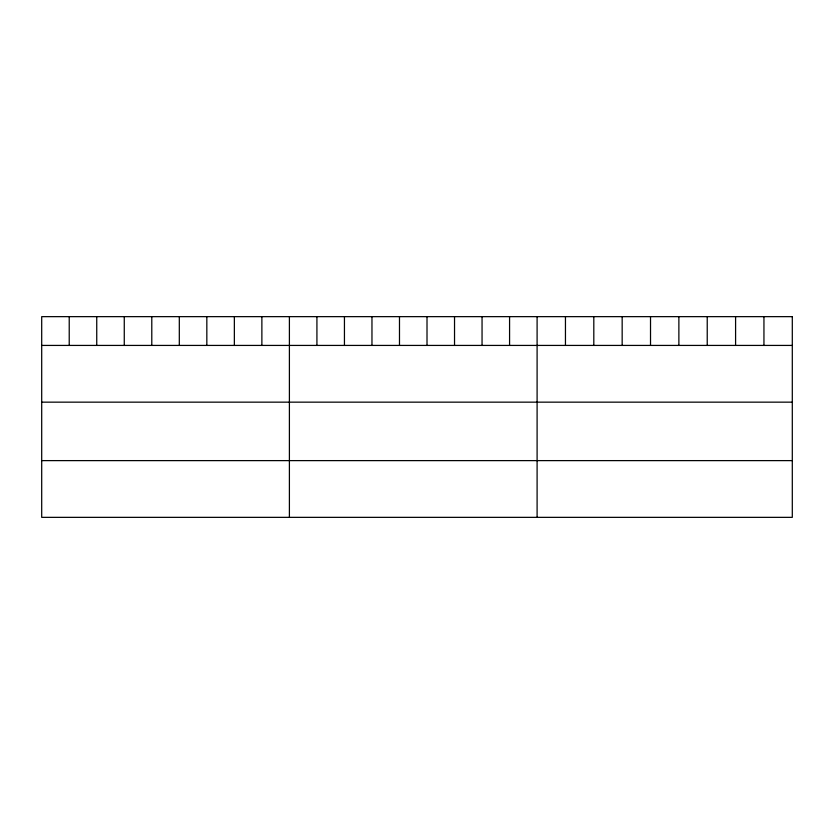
<?xml version="1.0" encoding="UTF-8"?>
<svg xmlns="http://www.w3.org/2000/svg" width="834" height="834" viewBox="0 0 834 834"><rect width="100%" height="100%" fill="white"/><g stroke="black" fill="none" stroke-linecap="round" stroke-linejoin="round"><path stroke-width="1.25" d="M41.7 345.422L792.3 345.422M41.7 402.155L792.3 402.155M41.7 460.618L792.3 460.618M763.944 316.649L763.944 345.422M735.588 316.649L735.588 345.422M707.232 316.649L707.232 345.422M678.876 316.649L678.876 345.422M650.52 316.649L650.52 345.422M622.164 316.649L622.164 345.422M593.808 316.649L593.808 345.422M565.452 316.649L565.452 345.422M537.096 316.649L537.096 517.351M509.574 316.649L509.574 345.422M482.052 316.649L482.052 345.422M454.53 316.649L454.53 345.422M427.008 316.649L427.008 345.422M399.486 316.649L399.486 345.422M371.964 316.649L371.964 345.422M344.442 316.649L344.442 345.422M316.92 316.649L316.92 345.422M289.398 316.649L289.398 517.351M261.876 316.649L261.876 345.422M234.354 316.649L234.354 345.422M206.832 316.649L206.832 345.422M179.31 316.649L179.31 345.422M151.788 316.649L151.788 345.422M124.266 316.649L124.266 345.422M96.744 316.649L96.744 345.422M69.222 316.649L69.222 345.422M792.3 316.649L41.7 316.649L41.7 517.351L792.3 517.351L792.3 316.649"/></g></svg>
